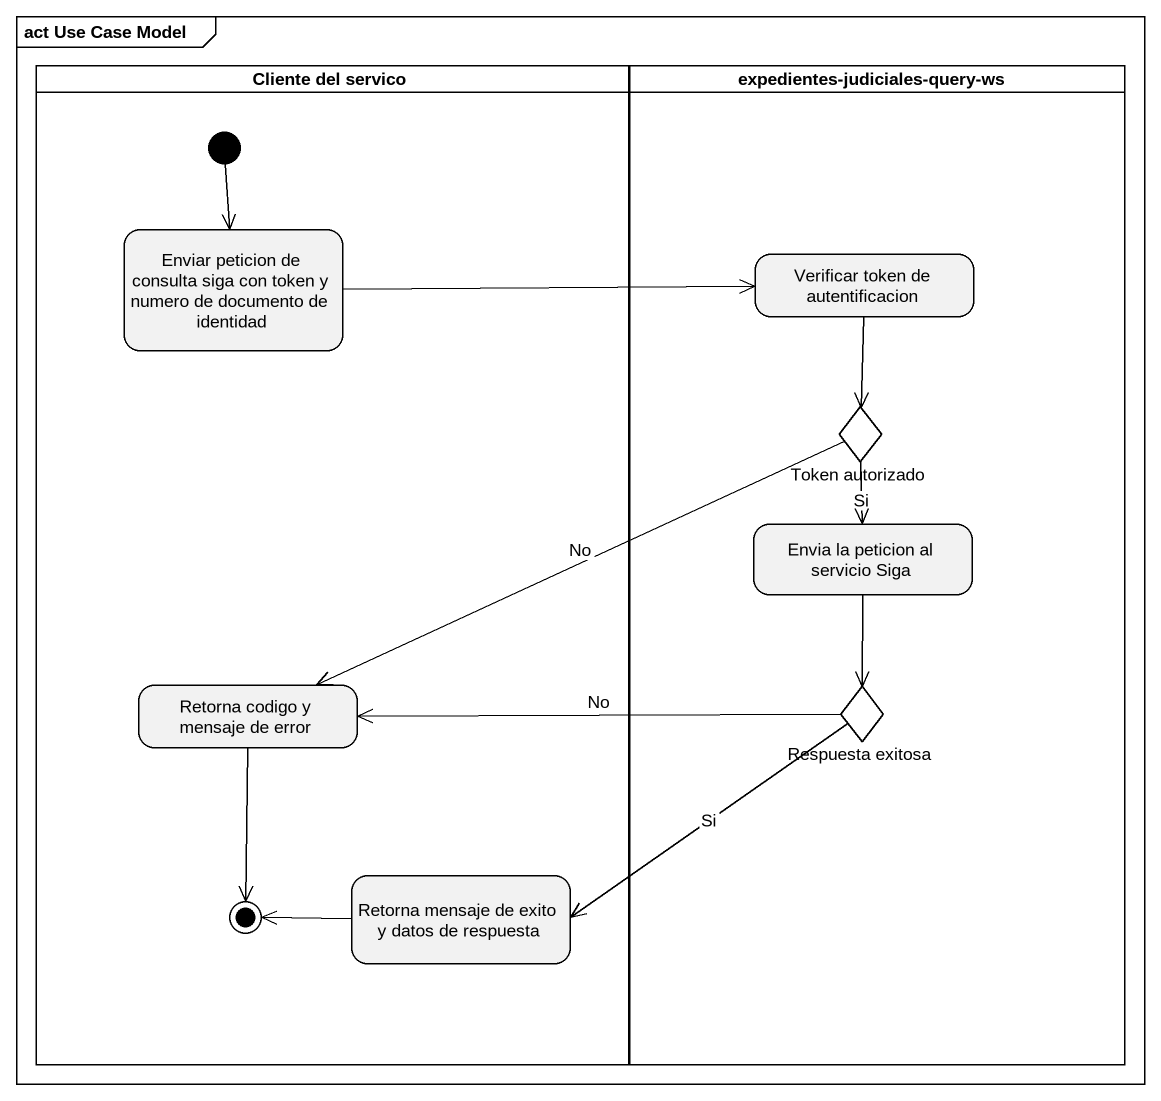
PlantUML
@startuml
mainframe act Use Case Model
hide empty description
state "Cliente del servico" as Cliente_del_servico <<partition>> {
  state "Enviar peticion de consulta siga con token y numero de documento de identidad" as Enviar_peticion_de_consulta
  state "Retorna codigo y mensaje de error" as Retorna_codigo_y_mensaje_de
  state "Retorna mensaje de exito y datos de respuesta" as Retorna_mensaje_de_exito_y
  [*] --> Enviar_peticion_de_consulta
  Retorna_codigo_y_mensaje_de --> [*]
  Retorna_mensaje_de_exito_y -left-> [*]
}
state "expedientes-judiciales-query-ws" as expedientes_judiciales <<partition>> {
  state "Verificar token de autentificacion" as Verificar_token_de
  state "Token autorizado" as Token_autorizado <<choice>>
  state "Envia la peticion al servicio Siga" as Envia_la_peticion_al
  state "Respuesta exitosa" as Respuesta_exitosa <<choice>>
}
Enviar_peticion_de_consulta -right-> Verificar_token_de
Verificar_token_de --> Token_autorizado
Token_autorizado --> Envia_la_peticion_al : Si
Token_autorizado -left-> Retorna_codigo_y_mensaje_de : No
Envia_la_peticion_al --> Respuesta_exitosa
Respuesta_exitosa -left-> Retorna_codigo_y_mensaje_de : No
Respuesta_exitosa -left-> Retorna_mensaje_de_exito_y : Si
@enduml
